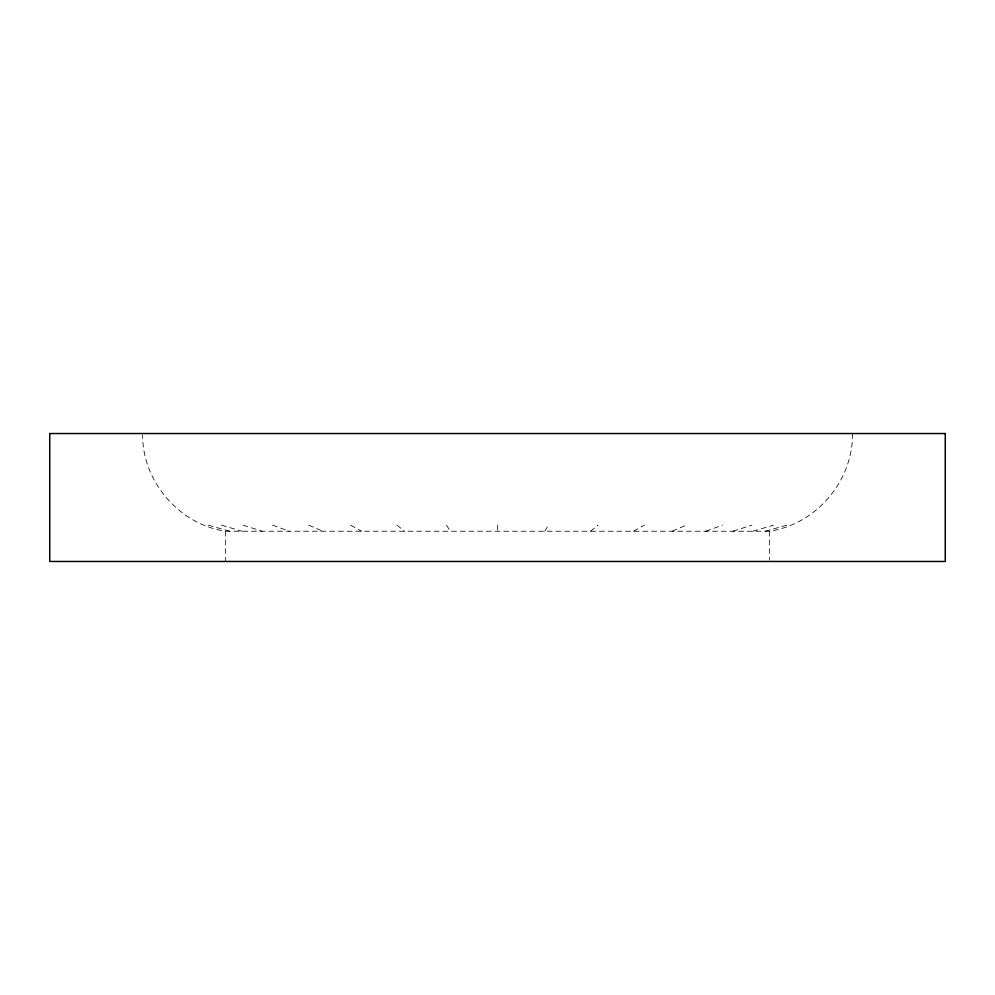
<?xml version="1.0" encoding="UTF-8"?>
<svg xmlns="http://www.w3.org/2000/svg" width="995" height="995" viewBox="0 0 995 995"><rect width="100%" height="100%" fill="white"/><g stroke="black" fill="none" stroke-linecap="round" stroke-linejoin="round"><path stroke-width="0.75" stroke-dasharray="4.97 3.73" d="M852.504 433.534C853.15 480.697 816.198 524.502 769.346 531.231L225.654 531.231C179.374 524.552 142.459 481.642 142.596 434.977M544.7 531.231L548.519 525.136M590.483 531.231L597.983 525.136M633.429 531.231L644.399 525.136M672.247 531.231L686.351 525.136M705.754 531.231L722.557 525.136M732.929 531.231L751.934 525.136M752.954 531.231L773.575 525.136M765.217 531.231L786.834 525.136M208.166 525.136L229.783 531.231M221.425 525.136L242.046 531.231M243.066 525.136L262.071 531.231M272.443 525.136L289.246 531.231M308.649 525.136L322.753 531.231M350.601 525.136L361.571 531.231M397.017 525.136L404.517 531.231M446.481 525.136L450.3 531.231M769.346 531.231L769.346 559.949M497.5 525.136L497.5 531.231M225.654 531.231L225.654 561.466"/><path stroke-width="1.49" d="M945.25 433.534L49.75 433.534L49.75 561.466L945.25 561.466L945.25 433.534"/></g></svg>
